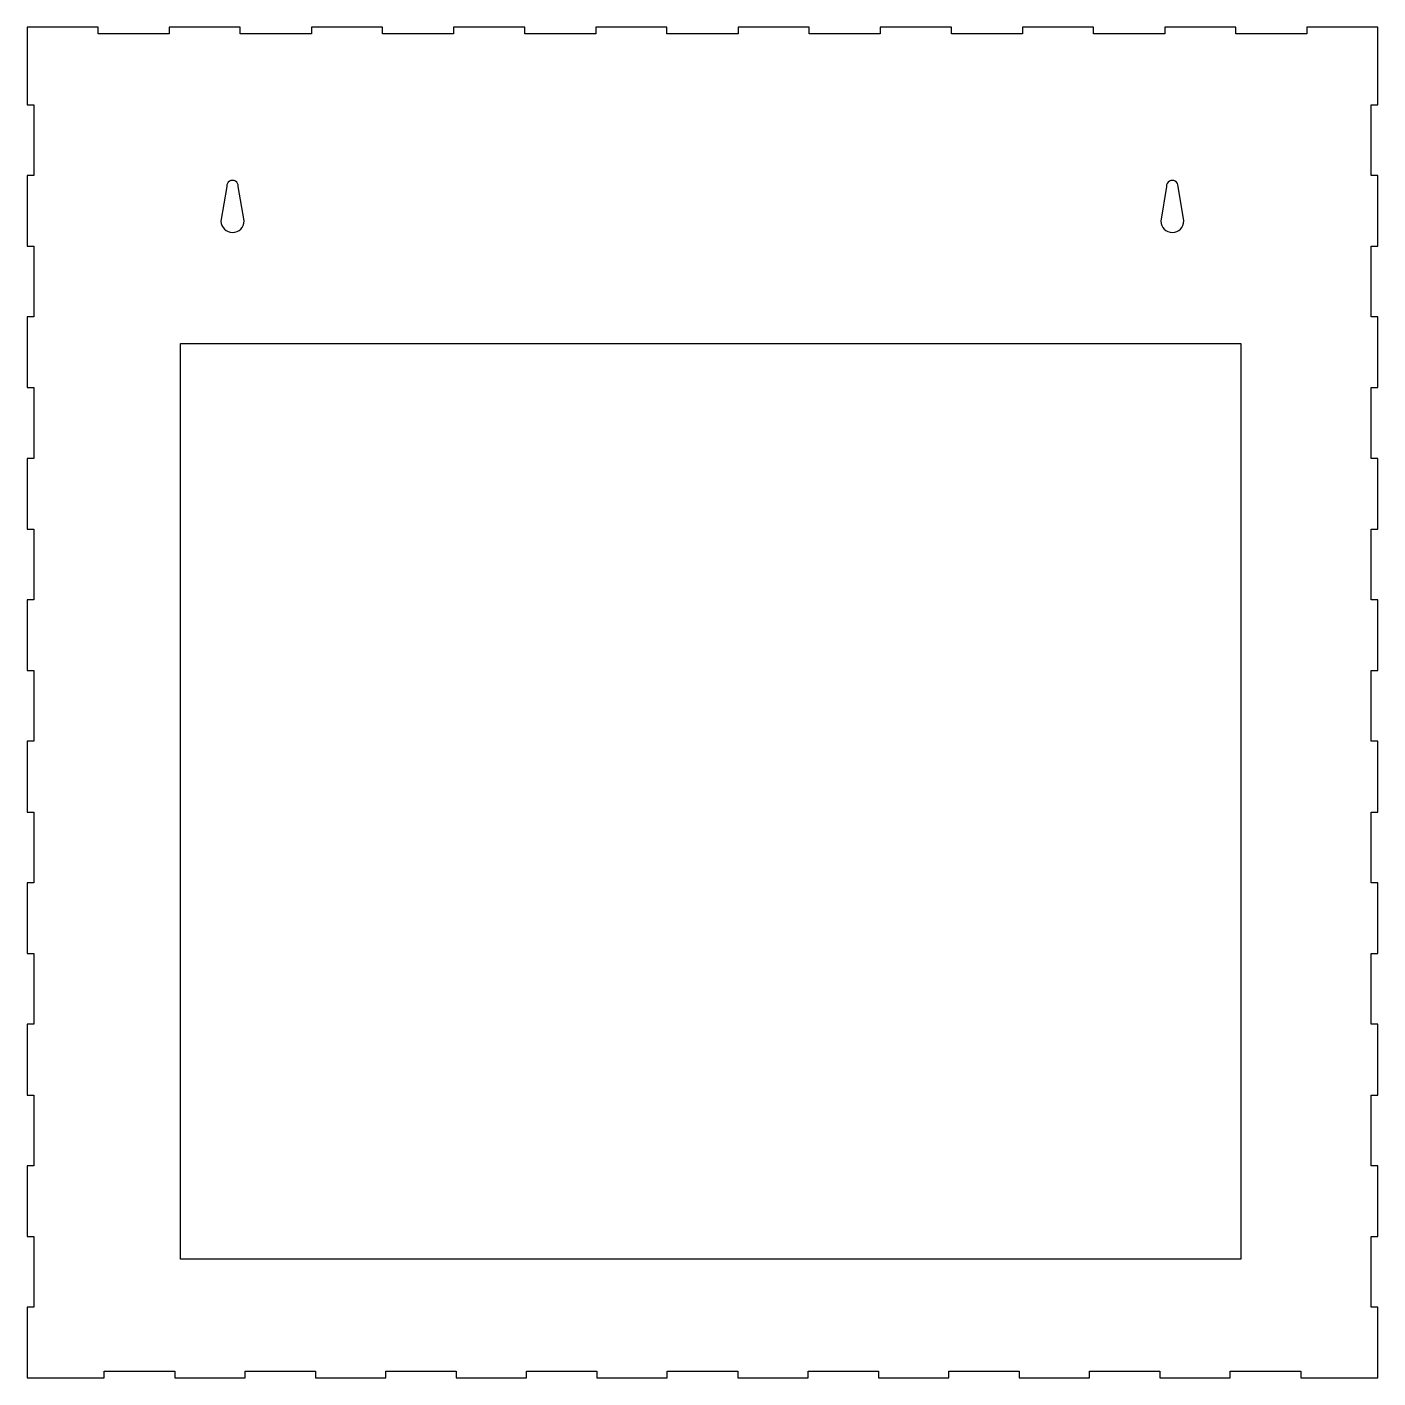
# Model space of a CAD drawing. Header units: millimetres. Extents: x -584 to 0, y 0 to 584.
import ezdxf

# ---------------------------------------------------------------- set-up
doc = ezdxf.new("R2010")
doc.units = ezdxf.units.MM
doc.layers.get('0').update_dxf_attribs({"linetype": 'CONTINUOUS'})

msp = doc.modelspace()

# ---------------------------------------------------------------- linework, layer by layer
for points in [[(-550.77, 0), (-550.77, 3), (-520.34, 3), (-520.34, 0), (-489.91, 0), (-489.91, 3), (-459.47, 3), (-459.47, 0), (-429.04, 0), (-429.04, 3), (-398.61, 3), (-398.61, 0), (-368.18, 0), (-368.18, 3), (-337.75, 3), (-337.75, 0), (-307.32, 0), (-307.32, 3), (-276.88, 3), (-276.88, 0), (-246.45, 0), (-246.45, 3), (-216.02, 3), (-216.02, 0), (-185.59, 0), (-185.59, 3), (-155.16, 3), (-155.16, 0), (-124.73, 0), (-124.73, 3), (-94.29, 3), (-94.29, 0), (-63.86, 0), (-63.86, 3), (-33.43, 3), (-33.43, 0), (0, 0), (0, 30.59), (-3, 30.59), (-3, 61.18), (0, 61.18), (0, 91.77), (-3, 91.77), (-3, 122.36), (0, 122.36), (0, 152.95), (-3, 152.95), (-3, 183.54), (0, 183.54), (0, 214.13), (-3, 214.13), (-3, 244.72), (0, 244.72), (0, 275.31), (-3, 275.31), (-3, 305.89), (0, 305.89), (0, 336.48), (-3, 336.48), (-3, 367.07), (0, 367.07), (0, 397.66), (-3, 397.66), (-3, 428.25), (0, 428.25), (0, 458.84), (-3, 458.84), (-3, 489.43), (0, 489.43), (0, 520.02), (-3, 520.02), (-3, 550.61), (0, 550.61), (0, 584.2), (-30.75, 584.2), (-30.75, 581.2), (-61.49, 581.2), (-61.49, 584.2), (-92.24, 584.2), (-92.24, 581.2), (-122.99, 581.2), (-122.99, 584.2), (-153.74, 584.2), (-153.74, 581.2), (-184.48, 581.2), (-184.48, 584.2), (-215.23, 584.2), (-215.23, 581.2), (-245.98, 581.2), (-245.98, 584.2), (-276.73, 584.2), (-276.73, 581.2), (-307.47, 581.2), (-307.47, 584.2), (-338.22, 584.2), (-338.22, 581.2), (-368.97, 581.2), (-368.97, 584.2), (-399.72, 584.2), (-399.72, 581.2), (-430.46, 581.2), (-430.46, 584.2), (-461.21, 584.2), (-461.21, 581.2), (-491.96, 581.2), (-491.96, 584.2), (-522.71, 584.2), (-522.71, 581.2), (-553.45, 581.2), (-553.45, 584.2), (-584.2, 584.2), (-584.2, 550.61), (-581.2, 550.61), (-581.2, 520.02), (-584.2, 520.02), (-584.2, 489.43), (-581.2, 489.43), (-581.2, 458.84), (-584.2, 458.84), (-584.2, 428.25), (-581.2, 428.25), (-581.2, 397.66), (-584.2, 397.66), (-584.2, 367.07), (-581.2, 367.07), (-581.2, 336.48), (-584.2, 336.48), (-584.2, 305.89), (-581.2, 305.89), (-581.2, 275.31), (-584.2, 275.31), (-584.2, 244.72), (-581.2, 244.72), (-581.2, 214.13), (-584.2, 214.13), (-584.2, 183.54), (-581.2, 183.54), (-581.2, 152.95), (-584.2, 152.95), (-584.2, 122.36), (-581.2, 122.36), (-581.2, 91.77), (-584.2, 91.77), (-584.2, 61.18), (-581.2, 61.18), (-581.2, 30.59), (-584.2, 30.59), (-584.2, 0)], [(-59.37, 51.33), (-517.79, 51.33), (-517.79, 447.41), (-59.37, 447.41)]]:
    msp.add_lwpolyline(points, close=True)
for points in [[(-500.34, 500.24, 0.989095), (-490.34, 500.35), (-492.84, 515.23, 1.048111), (-497.84, 515.23)], [(-93.94, 500.24, 0.989095), (-83.94, 500.35), (-86.44, 515.23, 1.048111), (-91.44, 515.23)]]:
    msp.add_lwpolyline(points, format="xyb", close=True)

doc.saveas('drawing.dxf')
